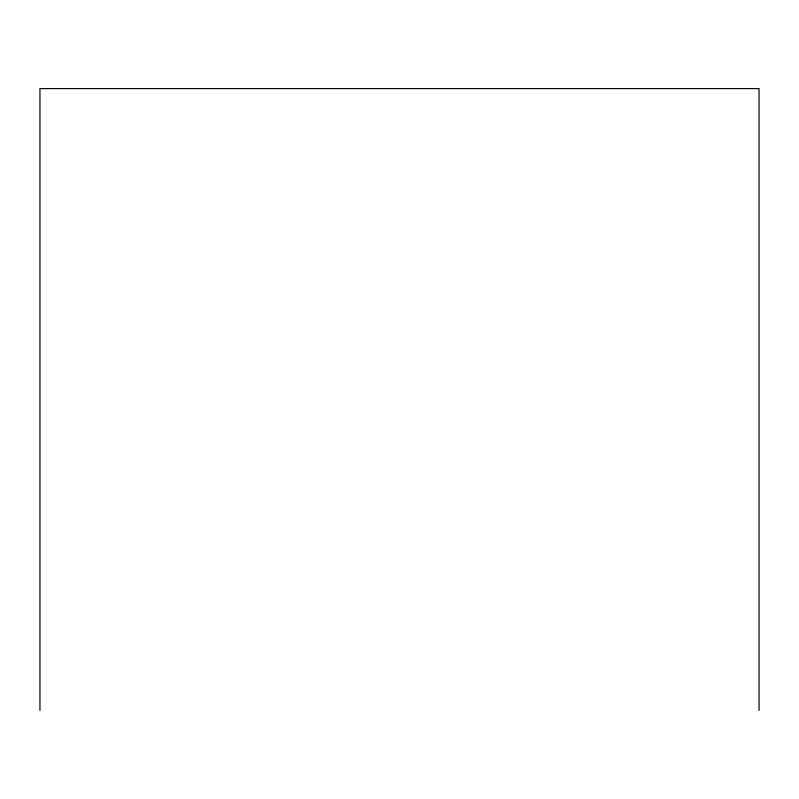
<?xml version="1.0" encoding="UTF-8"?>
<svg xmlns="http://www.w3.org/2000/svg" width="799" height="799" viewBox="0 0 799 799"><rect width="100%" height="100%" fill="white"/><g stroke="black" fill="none" stroke-linecap="round" stroke-linejoin="round"><path stroke-width="1.2" d="M759.05 710.421L759.05 88.579L39.95 88.579L39.95 710.421"/></g></svg>
